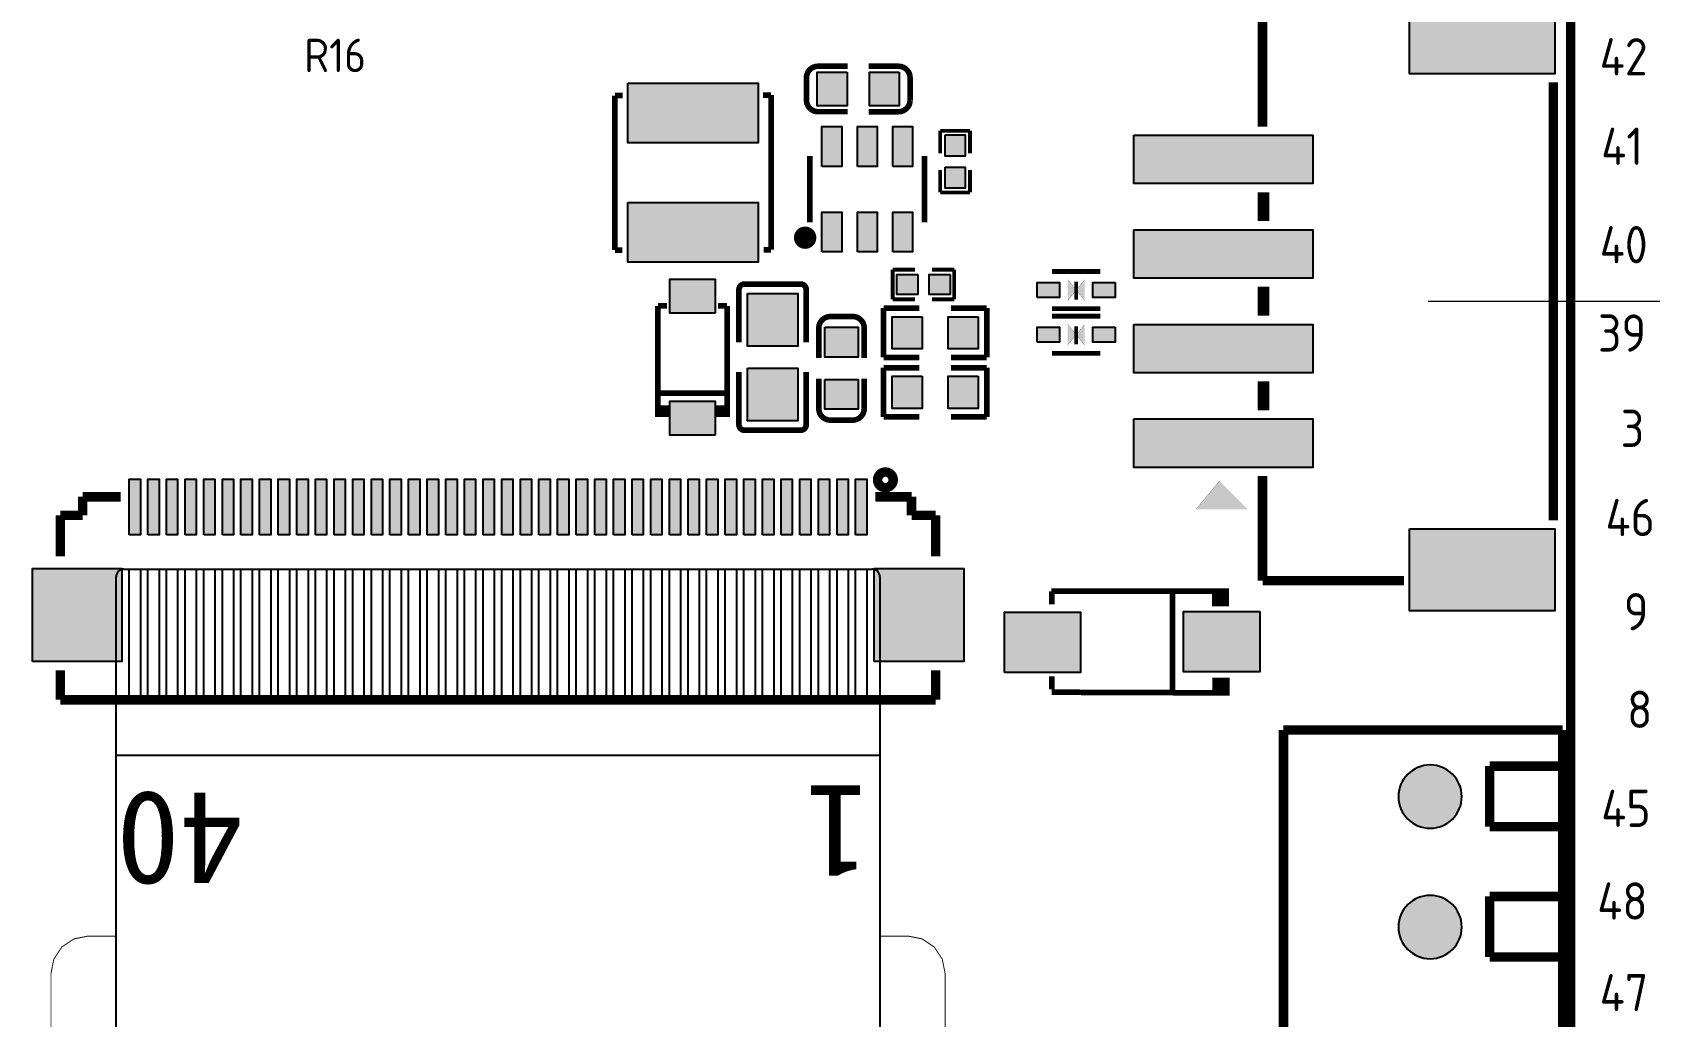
# Model space of a CAD drawing. Header units: millimetres. Extents: x 3623 to 6062, y 1175 to 2021.
# Drawn here: x 5634.22 to 5677.63, y 1828.5 to 1854.93 of the extents above; entities that cross this region are included whole.
import ezdxf

# ---------------------------------------------------------------- set-up
doc = ezdxf.new("R2010")
doc.units = ezdxf.units.MM
doc.header["$LTSCALE"] = 0.1
for name, color, linetype, true_color in [('Board-Outline-Layer', 6, 'Continuous', 0xff00ff), ('Multi-Layer', 7, 'Continuous', 0xc0c0c0), ('Top-Layer', 1, 'Continuous', 0xff0000), ('Top-Silkscreen-Layer', 7, 'Continuous', 0xffcc00)]:
    doc.layers.add(name, color=color, linetype=linetype, true_color=true_color)
doc.layers.add('FPC', color=11, linetype='Continuous')
doc.layers.add('TOPOVERLAY', color=2, linetype='Continuous')
doc.styles.get("Standard").update_dxf_attribs({"font": 'isocp2.shx', "bigfont": 'AllInOneBig.shx'})
doc.styles.add('宋体', font='', dxfattribs={"height": 2.5})
doc.styles.get('宋体').set_extended_font_data('SimSun')
doc.dimstyles.new('DIM', dxfattribs={"dimtxt": 3, "dimasz": 2.5, "dimexe": 0.5, "dimexo": 0.5, "dimgap": 0.1, "dimtad": 0, "dimzin": 12, "dimdsep": 46, "dimtxsty": '宋体', "dimcen": 0, "dimclrd": 3, "dimclre": 3, "dimclrt": 3, "dimadec": 0, "dimazin": 0, "dimtfac": 0.8, "dimtmove": 0, "dimatfit": 3, "dimfxl": 1, "dimtolj": 1, "dimtzin": 0, "dimlwd": 20, "dimlwe": 20, "dimarcsym": 0})

# ---------------------------------------------------------------- blocks, each defined once
blk = doc.blocks.new('*D338')
at = {"color": 3, "lineweight": 20, "transparency": 16777216}
for p, q in [((5671.692, 1863.905), (5682.805, 1863.905)), ((5682.305, 1861.405), (5682.305, 1859.166)), ((5682.305, 1850.205), (5682.305, 1852.443)), ((5671.692, 1847.705), (5682.805, 1847.705))]:
    blk.add_line(p, q, dxfattribs=at)
at = {"color": 3, "transparency": 16777216}
for points in [[(5681.888, 1861.405), (5682.721, 1861.405), (5682.305, 1863.905)], [(5681.888, 1850.205), (5682.721, 1850.205), (5682.305, 1847.705)]]:
    blk.add_solid(points, dxfattribs=at)
at = {"layer": 'Defpoints', "color": 0, "transparency": 16777216}
for p in [(5671.192, 1863.905), (5682.305, 1863.905), (5671.192, 1847.705)]:
    blk.add_point(p, dxfattribs=at)
at = {"color": 3, "transparency": 16777216, "insert": (5682.305, 1855.805), "char_height": 2.5, "attachment_point": 5, "rotation": 90, "style": '宋体'}
blk.add_mtext('\\A1;16.2', dxfattribs=at)
blk = doc.blocks.new('*D339')
at = {"color": 3, "lineweight": 20, "transparency": 16777216}
for p, q in [((5671.692, 1847.705), (5682.805, 1847.705)), ((5682.305, 1845.205), (5682.305, 1841.046)), ((5682.305, 1828.154), (5682.305, 1832.313)), ((5672.242, 1825.654), (5682.805, 1825.654))]:
    blk.add_line(p, q, dxfattribs=at)
at = {"color": 3, "transparency": 16777216}
for points in [[(5681.888, 1845.205), (5682.721, 1845.205), (5682.305, 1847.705)], [(5681.888, 1828.154), (5682.721, 1828.154), (5682.305, 1825.654)]]:
    blk.add_solid(points, dxfattribs=at)
at = {"layer": 'Defpoints', "color": 0, "transparency": 16777216}
for p in [(5671.192, 1847.705), (5671.742, 1825.654), (5682.305, 1825.654)]:
    blk.add_point(p, dxfattribs=at)
at = {"color": 3, "transparency": 16777216, "insert": (5682.305, 1836.679), "char_height": 2.5, "attachment_point": 5, "rotation": 90, "style": '宋体'}
blk.add_mtext('\\A1;22.05', dxfattribs=at)
blk = doc.blocks.new('*D353')
at = {"color": 3, "lineweight": 20, "transparency": 16777216}
for p, q in [((5674.807, 1863.905), (5689.943, 1863.905)), ((5689.443, 1861.405), (5689.443, 1833.784)), ((5689.443, 1799.204), (5689.443, 1826.825)), ((5674.807, 1796.704), (5689.943, 1796.704))]:
    blk.add_line(p, q, dxfattribs=at)
at = {"color": 3, "transparency": 16777216}
for points in [[(5689.026, 1861.405), (5689.859, 1861.405), (5689.443, 1863.905)], [(5689.026, 1799.204), (5689.859, 1799.204), (5689.443, 1796.704)]]:
    blk.add_solid(points, dxfattribs=at)
at = {"layer": 'Defpoints', "color": 0, "transparency": 16777216}
for p in [(5674.307, 1863.905), (5674.307, 1796.704), (5689.443, 1796.704)]:
    blk.add_point(p, dxfattribs=at)
at = {"color": 3, "transparency": 16777216, "insert": (5689.443, 1830.304), "char_height": 2.5, "attachment_point": 5, "rotation": 90, "style": '宋体'}
blk.add_mtext('\\A1;67.2', dxfattribs=at)

msp = doc.modelspace()

# ---------------------------------------------------------------- hatches: boundary and pattern name
at = {"layer": 'Multi-Layer'}
for points in [[(5670.892, 1834.405, 1), (5672.592, 1834.405, 1)], [(5670.892, 1834.405, 1), (5672.592, 1834.405, 1)], [(5670.892, 1834.405, 1), (5672.592, 1834.405, 1)], [(5670.892, 1830.904, 1), (5672.592, 1830.904, 1)], [(5670.892, 1830.904, 1), (5672.592, 1830.904, 1)], [(5670.892, 1830.904, 1), (5672.592, 1830.904, 1)]]:
    msp.add_hatch(color=256, dxfattribs=at).paths.add_polyline_path(points)
at = {"layer": 'Top-Layer'}
for points in [[(5671.192, 1856.014), (5675.092, 1856.014), (5675.092, 1853.814), (5671.192, 1853.814)], [(5656.092, 1853.855), (5656.092, 1852.955), (5655.292, 1852.955), (5655.292, 1853.855)], [(5657.492, 1853.855), (5657.492, 1852.955), (5656.692, 1852.955), (5656.692, 1853.855)], [(5650.206, 1853.559), (5653.706, 1853.559), (5653.706, 1851.959), (5650.206, 1851.959)], [(5655.417, 1851.327), (5655.417, 1852.399), (5655.949, 1852.399), (5655.949, 1851.327)], [(5656.367, 1851.327), (5656.367, 1852.399), (5656.899, 1852.399), (5656.899, 1851.327)], [(5657.317, 1851.327), (5657.317, 1852.399), (5657.849, 1852.399), (5657.849, 1851.327)], [(5658.722, 1852.17), (5659.262, 1852.17), (5659.262, 1851.604), (5658.722, 1851.604)], [(5663.792, 1852.165), (5668.592, 1852.165), (5668.592, 1850.865), (5663.792, 1850.865)], [(5658.722, 1851.305), (5659.262, 1851.305), (5659.262, 1850.739), (5658.722, 1850.739)], [(5650.206, 1850.359), (5653.706, 1850.359), (5653.706, 1848.759), (5650.206, 1848.759)], [(5655.417, 1849.028), (5655.417, 1850.1), (5655.949, 1850.1), (5655.949, 1849.028)], [(5656.367, 1849.028), (5656.367, 1850.1), (5656.899, 1850.1), (5656.899, 1849.028)], [(5657.317, 1849.028), (5657.317, 1850.1), (5657.849, 1850.1), (5657.849, 1849.028)], [(5663.792, 1849.625), (5668.592, 1849.625), (5668.592, 1848.325), (5663.792, 1848.325)], [(5652.552, 1847.385), (5651.332, 1847.385), (5651.332, 1848.295), (5652.552, 1848.295)], [(5657.992, 1848.425), (5657.992, 1847.885), (5657.426, 1847.885), (5657.426, 1848.425)], [(5658.857, 1848.425), (5658.857, 1847.885), (5658.292, 1847.885), (5658.292, 1848.425)], [(5661.192, 1847.805), (5661.192, 1848.205), (5661.792, 1848.205), (5661.792, 1847.805)], [(5663.291, 1848.205), (5663.291, 1847.805), (5662.691, 1847.805), (5662.691, 1848.205)], [(5653.417, 1847.91), (5654.767, 1847.91), (5654.767, 1846.499), (5653.417, 1846.499)], [(5658.106, 1847.291), (5658.106, 1846.427), (5657.3, 1846.427), (5657.3, 1847.291)], [(5659.613, 1847.291), (5659.613, 1846.427), (5658.806, 1846.427), (5658.806, 1847.291)], [(5655.492, 1847.005), (5656.392, 1847.005), (5656.392, 1846.205), (5655.492, 1846.205)], [(5661.192, 1846.605), (5661.192, 1847.005), (5661.792, 1847.005), (5661.792, 1846.605)], [(5663.291, 1847.005), (5663.291, 1846.605), (5662.691, 1846.605), (5662.691, 1847.005)], [(5663.792, 1847.085), (5668.592, 1847.085), (5668.592, 1845.785), (5663.792, 1845.785)], [(5653.417, 1845.91), (5654.767, 1845.91), (5654.767, 1844.499), (5653.417, 1844.499)], [(5655.492, 1845.604), (5656.392, 1845.604), (5656.392, 1844.804), (5655.492, 1844.804)], [(5658.106, 1845.691), (5658.106, 1844.827), (5657.3, 1844.827), (5657.3, 1845.691)], [(5659.613, 1845.691), (5659.613, 1844.827), (5658.806, 1844.827), (5658.806, 1845.691)], [(5652.552, 1844.114), (5651.332, 1844.114), (5651.332, 1845.024), (5652.552, 1845.024)], [(5663.792, 1844.545), (5668.592, 1844.545), (5668.592, 1843.245), (5663.792, 1843.245)], [(5636.821, 1841.43), (5636.821, 1842.93), (5637.121, 1842.93), (5637.121, 1841.43)], [(5637.321, 1841.43), (5637.321, 1842.93), (5637.621, 1842.93), (5637.621, 1841.43)], [(5637.821, 1841.43), (5637.821, 1842.93), (5638.121, 1842.93), (5638.121, 1841.43)], [(5638.321, 1841.43), (5638.321, 1842.93), (5638.621, 1842.93), (5638.621, 1841.43)], [(5638.821, 1841.43), (5638.821, 1842.93), (5639.121, 1842.93), (5639.121, 1841.43)], [(5639.321, 1841.43), (5639.321, 1842.93), (5639.621, 1842.93), (5639.621, 1841.43)], [(5639.821, 1841.43), (5639.821, 1842.93), (5640.121, 1842.93), (5640.121, 1841.43)], [(5640.321, 1841.43), (5640.321, 1842.93), (5640.621, 1842.93), (5640.621, 1841.43)], [(5640.821, 1841.43), (5640.821, 1842.93), (5641.121, 1842.93), (5641.121, 1841.43)], [(5641.321, 1841.43), (5641.321, 1842.93), (5641.621, 1842.93), (5641.621, 1841.43)], [(5641.821, 1841.43), (5641.821, 1842.93), (5642.121, 1842.93), (5642.121, 1841.43)], [(5642.321, 1841.43), (5642.321, 1842.93), (5642.621, 1842.93), (5642.621, 1841.43)], [(5642.821, 1841.43), (5642.821, 1842.93), (5643.121, 1842.93), (5643.121, 1841.43)], [(5643.321, 1841.43), (5643.321, 1842.93), (5643.621, 1842.93), (5643.621, 1841.43)], [(5643.821, 1841.43), (5643.821, 1842.93), (5644.121, 1842.93), (5644.121, 1841.43)], [(5644.321, 1841.43), (5644.321, 1842.93), (5644.621, 1842.93), (5644.621, 1841.43)], [(5644.821, 1841.43), (5644.821, 1842.93), (5645.121, 1842.93), (5645.121, 1841.43)], [(5645.321, 1841.43), (5645.321, 1842.93), (5645.621, 1842.93), (5645.621, 1841.43)], [(5645.821, 1841.43), (5645.821, 1842.93), (5646.121, 1842.93), (5646.121, 1841.43)], [(5646.321, 1841.43), (5646.321, 1842.93), (5646.621, 1842.93), (5646.621, 1841.43)], [(5646.821, 1841.43), (5646.821, 1842.93), (5647.121, 1842.93), (5647.121, 1841.43)], [(5647.321, 1841.43), (5647.321, 1842.93), (5647.621, 1842.93), (5647.621, 1841.43)], [(5647.821, 1841.43), (5647.821, 1842.93), (5648.121, 1842.93), (5648.121, 1841.43)], [(5648.321, 1841.43), (5648.321, 1842.93), (5648.621, 1842.93), (5648.621, 1841.43)], [(5648.821, 1841.43), (5648.821, 1842.93), (5649.121, 1842.93), (5649.121, 1841.43)], [(5649.321, 1841.43), (5649.321, 1842.93), (5649.621, 1842.93), (5649.621, 1841.43)], [(5649.821, 1841.43), (5649.821, 1842.93), (5650.121, 1842.93), (5650.121, 1841.43)], [(5650.321, 1841.43), (5650.321, 1842.93), (5650.621, 1842.93), (5650.621, 1841.43)], [(5650.821, 1841.43), (5650.821, 1842.93), (5651.121, 1842.93), (5651.121, 1841.43)], [(5651.321, 1841.43), (5651.321, 1842.93), (5651.621, 1842.93), (5651.621, 1841.43)], [(5651.821, 1841.43), (5651.821, 1842.93), (5652.121, 1842.93), (5652.121, 1841.43)], [(5652.321, 1841.43), (5652.321, 1842.93), (5652.621, 1842.93), (5652.621, 1841.43)], [(5652.821, 1841.43), (5652.821, 1842.93), (5653.121, 1842.93), (5653.121, 1841.43)], [(5653.321, 1841.43), (5653.321, 1842.93), (5653.621, 1842.93), (5653.621, 1841.43)], [(5653.821, 1841.43), (5653.821, 1842.93), (5654.121, 1842.93), (5654.121, 1841.43)], [(5654.321, 1841.43), (5654.321, 1842.93), (5654.621, 1842.93), (5654.621, 1841.43)], [(5654.821, 1841.43), (5654.821, 1842.93), (5655.121, 1842.93), (5655.121, 1841.43)], [(5655.321, 1841.43), (5655.321, 1842.93), (5655.621, 1842.93), (5655.621, 1841.43)], [(5655.821, 1841.43), (5655.821, 1842.93), (5656.121, 1842.93), (5656.121, 1841.43)], [(5656.321, 1841.43), (5656.321, 1842.93), (5656.621, 1842.93), (5656.621, 1841.43)], [(5671.192, 1841.595), (5675.092, 1841.595), (5675.092, 1839.395), (5671.192, 1839.395)], [(5634.221, 1838.03), (5634.221, 1840.53), (5636.621, 1840.53), (5636.621, 1838.03)], [(5656.821, 1838.03), (5656.821, 1840.53), (5659.221, 1840.53), (5659.221, 1838.03)], [(5660.314, 1837.735), (5660.314, 1839.355), (5662.361, 1839.355), (5662.361, 1837.735)], [(5667.169, 1839.374), (5667.169, 1837.754), (5665.122, 1837.754), (5665.122, 1839.374)], [(5670.892, 1834.405, 1), (5672.592, 1834.405, 1)], [(5670.892, 1830.904, 1), (5672.592, 1830.904, 1)]]:
    msp.add_hatch(color=256, dxfattribs=at).paths.add_polyline_path(points)
at = {"layer": 'Top-Silkscreen-Layer'}
for points in [[(5662.242, 1848.005), (5662.013, 1847.725), (5662.013, 1848.284)], [(5662.242, 1848.005), (5662.47, 1848.284), (5662.47, 1847.725)], [(5662.242, 1846.805), (5662.013, 1846.525), (5662.013, 1847.084)], [(5662.242, 1846.805), (5662.47, 1847.084), (5662.47, 1846.525)], [(5650.939, 1844.905), (5651.309, 1844.905), (5651.309, 1844.6), (5650.939, 1844.6)], [(5652.944, 1844.905), (5652.944, 1844.6), (5652.574, 1844.6), (5652.574, 1844.905)], [(5666.088, 1842.879), (5666.85, 1842.117), (5665.453, 1842.117)], [(5665.887, 1839.994), (5666.344, 1839.994), (5666.344, 1839.517), (5665.887, 1839.517)], [(5665.899, 1837.115), (5665.899, 1837.592), (5666.356, 1837.592), (5666.356, 1837.115)]]:
    msp.add_hatch(color=256, dxfattribs=at).paths.add_polyline_path(points)

# ---------------------------------------------------------------- linework, layer by layer
at = {"layer": 'Board-Outline-Layer', "const_width": 0.254}
msp.add_lwpolyline([(5675.512, 1862.905), (5675.512, 1797.704)], dxfattribs=at)
at = {"layer": 'FPC', "color": 6}
for p, q in [((5636.471, 1826.662), (5636.471, 1840.313)), ((5636.671, 1840.513), (5656.771, 1840.513)), ((5656.971, 1840.313), (5656.971, 1826.662)), ((5656.971, 1835.513), (5636.471, 1835.513))]:
    msp.add_line(p, q, dxfattribs=at)
for points in [[(5637.121, 1837.013), (5636.821, 1837.013), (5636.821, 1840.513), (5637.121, 1840.513)], [(5637.621, 1837.013), (5637.321, 1837.013), (5637.321, 1840.513), (5637.621, 1840.513)], [(5638.121, 1837.013), (5637.821, 1837.013), (5637.821, 1840.513), (5638.121, 1840.513)], [(5638.621, 1837.013), (5638.321, 1837.013), (5638.321, 1840.513), (5638.621, 1840.513)], [(5639.121, 1837.013), (5638.821, 1837.013), (5638.821, 1840.513), (5639.121, 1840.513)], [(5639.621, 1837.013), (5639.321, 1837.013), (5639.321, 1840.513), (5639.621, 1840.513)], [(5640.121, 1837.013), (5639.821, 1837.013), (5639.821, 1840.513), (5640.121, 1840.513)], [(5640.621, 1837.013), (5640.321, 1837.013), (5640.321, 1840.513), (5640.621, 1840.513)], [(5641.121, 1837.013), (5640.821, 1837.013), (5640.821, 1840.513), (5641.121, 1840.513)], [(5641.621, 1837.013), (5641.321, 1837.013), (5641.321, 1840.513), (5641.621, 1840.513)], [(5642.121, 1837.013), (5641.821, 1837.013), (5641.821, 1840.513), (5642.121, 1840.513)], [(5642.621, 1837.013), (5642.321, 1837.013), (5642.321, 1840.513), (5642.621, 1840.513)], [(5643.121, 1837.013), (5642.821, 1837.013), (5642.821, 1840.513), (5643.121, 1840.513)], [(5643.621, 1837.013), (5643.321, 1837.013), (5643.321, 1840.513), (5643.621, 1840.513)], [(5644.121, 1837.013), (5643.821, 1837.013), (5643.821, 1840.513), (5644.121, 1840.513)], [(5644.621, 1837.013), (5644.321, 1837.013), (5644.321, 1840.513), (5644.621, 1840.513)], [(5645.121, 1837.013), (5644.821, 1837.013), (5644.821, 1840.513), (5645.121, 1840.513)], [(5645.621, 1837.013), (5645.321, 1837.013), (5645.321, 1840.513), (5645.621, 1840.513)], [(5646.121, 1837.013), (5645.821, 1837.013), (5645.821, 1840.513), (5646.121, 1840.513)], [(5646.621, 1837.013), (5646.321, 1837.013), (5646.321, 1840.513), (5646.621, 1840.513)], [(5647.121, 1837.013), (5646.821, 1837.013), (5646.821, 1840.513), (5647.121, 1840.513)], [(5647.621, 1837.013), (5647.321, 1837.013), (5647.321, 1840.513), (5647.621, 1840.513)], [(5648.121, 1837.013), (5647.821, 1837.013), (5647.821, 1840.513), (5648.121, 1840.513)], [(5648.621, 1837.013), (5648.321, 1837.013), (5648.321, 1840.513), (5648.621, 1840.513)], [(5649.121, 1837.013), (5648.821, 1837.013), (5648.821, 1840.513), (5649.121, 1840.513)], [(5649.621, 1837.013), (5649.321, 1837.013), (5649.321, 1840.513), (5649.621, 1840.513)], [(5650.121, 1837.013), (5649.821, 1837.013), (5649.821, 1840.513), (5650.121, 1840.513)], [(5650.621, 1837.013), (5650.321, 1837.013), (5650.321, 1840.513), (5650.621, 1840.513)], [(5651.121, 1837.013), (5650.821, 1837.013), (5650.821, 1840.513), (5651.121, 1840.513)], [(5651.621, 1837.013), (5651.321, 1837.013), (5651.321, 1840.513), (5651.621, 1840.513)], [(5652.121, 1837.013), (5651.821, 1837.013), (5651.821, 1840.513), (5652.121, 1840.513)], [(5652.621, 1837.013), (5652.321, 1837.013), (5652.321, 1840.513), (5652.621, 1840.513)], [(5653.121, 1837.013), (5652.821, 1837.013), (5652.821, 1840.513), (5653.121, 1840.513)], [(5653.621, 1837.013), (5653.321, 1837.013), (5653.321, 1840.513), (5653.621, 1840.513)], [(5654.121, 1837.013), (5653.821, 1837.013), (5653.821, 1840.513), (5654.121, 1840.513)], [(5654.621, 1837.013), (5654.321, 1837.013), (5654.321, 1840.513), (5654.621, 1840.513)], [(5655.121, 1837.013), (5654.821, 1837.013), (5654.821, 1840.513), (5655.121, 1840.513)], [(5655.621, 1837.013), (5655.321, 1837.013), (5655.321, 1840.513), (5655.621, 1840.513)], [(5656.121, 1837.013), (5655.821, 1837.013), (5655.821, 1840.513), (5656.121, 1840.513)], [(5656.621, 1837.013), (5656.321, 1837.013), (5656.321, 1840.513), (5656.621, 1840.513)]]:
    msp.add_lwpolyline(points, close=True, dxfattribs=at)
for centre, start, end in [((5636.671, 1840.313), 90, 180), ((5656.771, 1840.313), 0, 90)]:
    msp.add_arc(centre, 0.2, start, end, dxfattribs=at)
at = {"layer": 'Multi-Layer'}
for points in [[(5670.892, 1834.405, 1), (5672.592, 1834.405, 1)], [(5670.892, 1834.405, 1), (5672.592, 1834.405, 1)], [(5670.892, 1834.405, 1), (5672.592, 1834.405, 1)], [(5670.892, 1830.904, 1), (5672.592, 1830.904, 1)], [(5670.892, 1830.904, 1), (5672.592, 1830.904, 1)], [(5670.892, 1830.904, 1), (5672.592, 1830.904, 1)]]:
    msp.add_lwpolyline(points, format="xyb", close=True, dxfattribs=at)
at = {"layer": 'Multi-Layer', "const_width": 0.0254}
msp.add_lwpolyline([(5656.971, 1830.662), (5657.722, 1830.662), (5658.104, 1830.586), (5658.429, 1830.369), (5658.645, 1830.045), (5658.722, 1829.662), (5658.722, 1827.662), (5658.645, 1827.279), (5658.429, 1826.955), (5658.104, 1826.738), (5657.722, 1826.662), (5635.722, 1826.662), (5635.339, 1826.738), (5635.014, 1826.955), (5634.798, 1827.279), (5634.722, 1827.662), (5634.722, 1829.662), (5634.798, 1830.045), (5635.014, 1830.369), (5635.339, 1830.586), (5635.722, 1830.662), (5636.471, 1830.662)], dxfattribs=at)
at = {"layer": 'Top-Layer'}
for points in [[(5671.192, 1856.014), (5675.092, 1856.014), (5675.092, 1853.814), (5671.192, 1853.814)], [(5656.092, 1853.855), (5656.092, 1852.955), (5655.292, 1852.955), (5655.292, 1853.855)], [(5657.492, 1853.855), (5657.492, 1852.955), (5656.692, 1852.955), (5656.692, 1853.855)], [(5650.206, 1853.559), (5653.706, 1853.559), (5653.706, 1851.959), (5650.206, 1851.959)], [(5655.417, 1851.327), (5655.417, 1852.399), (5655.949, 1852.399), (5655.949, 1851.327)], [(5656.367, 1851.327), (5656.367, 1852.399), (5656.899, 1852.399), (5656.899, 1851.327)], [(5657.317, 1851.327), (5657.317, 1852.399), (5657.849, 1852.399), (5657.849, 1851.327)], [(5658.722, 1852.17), (5659.262, 1852.17), (5659.262, 1851.604), (5658.722, 1851.604)], [(5663.792, 1852.165), (5668.592, 1852.165), (5668.592, 1850.865), (5663.792, 1850.865)], [(5658.722, 1851.305), (5659.262, 1851.305), (5659.262, 1850.739), (5658.722, 1850.739)], [(5650.206, 1850.359), (5653.706, 1850.359), (5653.706, 1848.759), (5650.206, 1848.759)], [(5655.417, 1849.028), (5655.417, 1850.1), (5655.949, 1850.1), (5655.949, 1849.028)], [(5656.367, 1849.028), (5656.367, 1850.1), (5656.899, 1850.1), (5656.899, 1849.028)], [(5657.317, 1849.028), (5657.317, 1850.1), (5657.849, 1850.1), (5657.849, 1849.028)], [(5663.792, 1849.625), (5668.592, 1849.625), (5668.592, 1848.325), (5663.792, 1848.325)], [(5652.552, 1847.385), (5651.332, 1847.385), (5651.332, 1848.295), (5652.552, 1848.295)], [(5657.992, 1848.425), (5657.992, 1847.885), (5657.426, 1847.885), (5657.426, 1848.425)], [(5658.857, 1848.425), (5658.857, 1847.885), (5658.292, 1847.885), (5658.292, 1848.425)], [(5661.192, 1847.805), (5661.192, 1848.205), (5661.792, 1848.205), (5661.792, 1847.805)], [(5663.291, 1848.205), (5663.291, 1847.805), (5662.691, 1847.805), (5662.691, 1848.205)], [(5653.417, 1847.91), (5654.767, 1847.91), (5654.767, 1846.499), (5653.417, 1846.499)], [(5658.106, 1847.291), (5658.106, 1846.427), (5657.3, 1846.427), (5657.3, 1847.291)], [(5659.613, 1847.291), (5659.613, 1846.427), (5658.806, 1846.427), (5658.806, 1847.291)], [(5655.492, 1847.005), (5656.392, 1847.005), (5656.392, 1846.205), (5655.492, 1846.205)], [(5661.192, 1846.605), (5661.192, 1847.005), (5661.792, 1847.005), (5661.792, 1846.605)], [(5663.291, 1847.005), (5663.291, 1846.605), (5662.691, 1846.605), (5662.691, 1847.005)], [(5663.792, 1847.085), (5668.592, 1847.085), (5668.592, 1845.785), (5663.792, 1845.785)], [(5653.417, 1845.91), (5654.767, 1845.91), (5654.767, 1844.499), (5653.417, 1844.499)], [(5655.492, 1845.604), (5656.392, 1845.604), (5656.392, 1844.804), (5655.492, 1844.804)], [(5658.106, 1845.691), (5658.106, 1844.827), (5657.3, 1844.827), (5657.3, 1845.691)], [(5659.613, 1845.691), (5659.613, 1844.827), (5658.806, 1844.827), (5658.806, 1845.691)], [(5652.552, 1844.114), (5651.332, 1844.114), (5651.332, 1845.024), (5652.552, 1845.024)], [(5663.792, 1844.545), (5668.592, 1844.545), (5668.592, 1843.245), (5663.792, 1843.245)], [(5636.821, 1841.43), (5636.821, 1842.93), (5637.121, 1842.93), (5637.121, 1841.43)], [(5637.321, 1841.43), (5637.321, 1842.93), (5637.621, 1842.93), (5637.621, 1841.43)], [(5637.821, 1841.43), (5637.821, 1842.93), (5638.121, 1842.93), (5638.121, 1841.43)], [(5638.321, 1841.43), (5638.321, 1842.93), (5638.621, 1842.93), (5638.621, 1841.43)], [(5638.821, 1841.43), (5638.821, 1842.93), (5639.121, 1842.93), (5639.121, 1841.43)], [(5639.321, 1841.43), (5639.321, 1842.93), (5639.621, 1842.93), (5639.621, 1841.43)], [(5639.821, 1841.43), (5639.821, 1842.93), (5640.121, 1842.93), (5640.121, 1841.43)], [(5640.321, 1841.43), (5640.321, 1842.93), (5640.621, 1842.93), (5640.621, 1841.43)], [(5640.821, 1841.43), (5640.821, 1842.93), (5641.121, 1842.93), (5641.121, 1841.43)], [(5641.321, 1841.43), (5641.321, 1842.93), (5641.621, 1842.93), (5641.621, 1841.43)], [(5641.821, 1841.43), (5641.821, 1842.93), (5642.121, 1842.93), (5642.121, 1841.43)], [(5642.321, 1841.43), (5642.321, 1842.93), (5642.621, 1842.93), (5642.621, 1841.43)], [(5642.821, 1841.43), (5642.821, 1842.93), (5643.121, 1842.93), (5643.121, 1841.43)], [(5643.321, 1841.43), (5643.321, 1842.93), (5643.621, 1842.93), (5643.621, 1841.43)], [(5643.821, 1841.43), (5643.821, 1842.93), (5644.121, 1842.93), (5644.121, 1841.43)], [(5644.321, 1841.43), (5644.321, 1842.93), (5644.621, 1842.93), (5644.621, 1841.43)], [(5644.821, 1841.43), (5644.821, 1842.93), (5645.121, 1842.93), (5645.121, 1841.43)], [(5645.321, 1841.43), (5645.321, 1842.93), (5645.621, 1842.93), (5645.621, 1841.43)], [(5645.821, 1841.43), (5645.821, 1842.93), (5646.121, 1842.93), (5646.121, 1841.43)], [(5646.321, 1841.43), (5646.321, 1842.93), (5646.621, 1842.93), (5646.621, 1841.43)], [(5646.821, 1841.43), (5646.821, 1842.93), (5647.121, 1842.93), (5647.121, 1841.43)], [(5647.321, 1841.43), (5647.321, 1842.93), (5647.621, 1842.93), (5647.621, 1841.43)], [(5647.821, 1841.43), (5647.821, 1842.93), (5648.121, 1842.93), (5648.121, 1841.43)], [(5648.321, 1841.43), (5648.321, 1842.93), (5648.621, 1842.93), (5648.621, 1841.43)], [(5648.821, 1841.43), (5648.821, 1842.93), (5649.121, 1842.93), (5649.121, 1841.43)], [(5649.321, 1841.43), (5649.321, 1842.93), (5649.621, 1842.93), (5649.621, 1841.43)], [(5649.821, 1841.43), (5649.821, 1842.93), (5650.121, 1842.93), (5650.121, 1841.43)], [(5650.321, 1841.43), (5650.321, 1842.93), (5650.621, 1842.93), (5650.621, 1841.43)], [(5650.821, 1841.43), (5650.821, 1842.93), (5651.121, 1842.93), (5651.121, 1841.43)], [(5651.321, 1841.43), (5651.321, 1842.93), (5651.621, 1842.93), (5651.621, 1841.43)], [(5651.821, 1841.43), (5651.821, 1842.93), (5652.121, 1842.93), (5652.121, 1841.43)], [(5652.321, 1841.43), (5652.321, 1842.93), (5652.621, 1842.93), (5652.621, 1841.43)], [(5652.821, 1841.43), (5652.821, 1842.93), (5653.121, 1842.93), (5653.121, 1841.43)], [(5653.321, 1841.43), (5653.321, 1842.93), (5653.621, 1842.93), (5653.621, 1841.43)], [(5653.821, 1841.43), (5653.821, 1842.93), (5654.121, 1842.93), (5654.121, 1841.43)], [(5654.321, 1841.43), (5654.321, 1842.93), (5654.621, 1842.93), (5654.621, 1841.43)], [(5654.821, 1841.43), (5654.821, 1842.93), (5655.121, 1842.93), (5655.121, 1841.43)], [(5655.321, 1841.43), (5655.321, 1842.93), (5655.621, 1842.93), (5655.621, 1841.43)], [(5655.821, 1841.43), (5655.821, 1842.93), (5656.121, 1842.93), (5656.121, 1841.43)], [(5656.321, 1841.43), (5656.321, 1842.93), (5656.621, 1842.93), (5656.621, 1841.43)], [(5671.192, 1841.595), (5675.092, 1841.595), (5675.092, 1839.395), (5671.192, 1839.395)], [(5634.221, 1838.03), (5634.221, 1840.53), (5636.621, 1840.53), (5636.621, 1838.03)], [(5656.821, 1838.03), (5656.821, 1840.53), (5659.221, 1840.53), (5659.221, 1838.03)], [(5660.314, 1837.735), (5660.314, 1839.355), (5662.361, 1839.355), (5662.361, 1837.735)], [(5667.169, 1839.374), (5667.169, 1837.754), (5665.122, 1837.754), (5665.122, 1839.374)]]:
    msp.add_lwpolyline(points, close=True, dxfattribs=at)
for points in [[(5670.892, 1834.405, 1), (5672.592, 1834.405, 1)], [(5670.892, 1830.904, 1), (5672.592, 1830.904, 1)]]:
    msp.add_lwpolyline(points, format="xyb", close=True, dxfattribs=at)
at = {"layer": 'Top-Silkscreen-Layer'}
for points, const_width in [([(5667.242, 1852.396), (5667.242, 1855.205)], 0.254), ([(5667.242, 1852.396), (5667.242, 1855.205)], 0.254), ([(5655.001, 1853.105), (5655.001, 1853.705)], 0.15), ([(5655.001, 1853.105), (5655.001, 1853.705)], 0.15), ([(5656.111, 1854.015), (5655.311, 1854.015)], 0.15), ([(5656.111, 1854.015), (5655.311, 1854.015)], 0.15), ([(5656.672, 1854.014), (5657.472, 1854.014)], 0.15), ([(5656.672, 1854.014), (5657.472, 1854.014)], 0.15), ([(5657.782, 1853.104), (5657.782, 1853.704)], 0.15), ([(5657.782, 1853.104), (5657.782, 1853.704)], 0.15), ([(5650.066, 1853.229), (5649.86, 1853.229)], 0.15), ([(5649.86, 1853.229), (5649.86, 1849.077)], 0.15), ([(5650.066, 1853.229), (5649.86, 1853.229)], 0.15), ([(5649.86, 1853.229), (5649.86, 1849.077)], 0.15), ([(5654.052, 1853.242), (5653.836, 1853.239)], 0.15), ([(5654.052, 1853.242), (5653.836, 1853.239)], 0.15), ([(5654.052, 1849.089), (5654.052, 1853.242)], 0.15), ([(5654.052, 1849.089), (5654.052, 1853.242)], 0.15), ([(5675.049, 1841.826), (5675.049, 1853.584)], 0.254), ([(5675.049, 1841.826), (5675.049, 1853.584)], 0.254), ([(5656.111, 1852.795), (5655.311, 1852.795)], 0.15), ([(5656.111, 1852.795), (5655.311, 1852.795)], 0.15), ([(5656.672, 1852.794), (5657.472, 1852.794)], 0.15), ([(5656.672, 1852.794), (5657.472, 1852.794)], 0.15), ([(5659.39, 1852.281), (5658.593, 1852.281)], 0.1), ([(5658.593, 1851.681), (5658.593, 1852.281)], 0.1), ([(5659.39, 1852.281), (5658.593, 1852.281)], 0.1), ([(5658.593, 1851.681), (5658.593, 1852.281)], 0.1), ([(5659.39, 1851.681), (5659.39, 1852.281)], 0.1), ([(5659.39, 1851.681), (5659.39, 1852.281)], 0.1), ([(5655.094, 1849.824), (5655.094, 1851.603)], 0.152), ([(5655.094, 1849.824), (5655.094, 1851.603)], 0.152), ([(5658.172, 1849.824), (5658.172, 1851.603)], 0.152), ([(5658.172, 1849.824), (5658.172, 1851.603)], 0.152), ([(5658.593, 1851.228), (5658.593, 1850.628)], 0.1), ([(5658.593, 1851.228), (5658.593, 1850.628)], 0.1), ([(5659.39, 1851.228), (5659.39, 1850.628)], 0.1), ([(5659.39, 1851.228), (5659.39, 1850.628)], 0.1), ([(5667.242, 1849.856), (5667.242, 1850.633)], 0.254), ([(5667.242, 1849.856), (5667.242, 1850.633)], 0.254), ([(5667.302, 1849.856), (5667.302, 1850.633)], 0.254), ([(5667.302, 1849.856), (5667.302, 1850.633)], 0.254), ([(5659.39, 1850.628), (5658.593, 1850.628)], 0.1), ([(5659.39, 1850.628), (5658.593, 1850.628)], 0.1), ([(5649.86, 1849.077), (5650.056, 1849.079)], 0.15), ([(5649.86, 1849.077), (5650.056, 1849.079)], 0.15), ([(5653.856, 1849.089), (5654.052, 1849.089)], 0.15), ([(5653.856, 1849.089), (5654.052, 1849.089)], 0.15), ([(5657.915, 1848.553), (5657.315, 1848.553)], 0.1), ([(5657.315, 1847.756), (5657.315, 1848.553)], 0.1), ([(5657.915, 1848.553), (5657.315, 1848.553)], 0.1), ([(5657.315, 1847.756), (5657.315, 1848.553)], 0.1), ([(5658.368, 1848.553), (5658.968, 1848.553)], 0.1), ([(5658.368, 1848.553), (5658.968, 1848.553)], 0.1), ([(5658.968, 1847.756), (5658.968, 1848.553)], 0.1), ([(5658.968, 1847.756), (5658.968, 1848.553)], 0.1), ([(5661.592, 1848.505), (5662.892, 1848.505)], 0.13), ([(5661.592, 1848.505), (5662.892, 1848.505)], 0.13), ([(5653.188, 1846.606), (5653.188, 1848.016)], 0.152), ([(5653.188, 1846.606), (5653.188, 1848.016)], 0.152), ([(5653.34, 1848.168), (5654.843, 1848.168)], 0.152), ([(5653.34, 1848.168), (5654.843, 1848.168)], 0.152), ([(5654.995, 1848.016), (5654.995, 1846.606)], 0.152), ([(5654.995, 1848.016), (5654.995, 1846.606)], 0.152), ([(5662.242, 1848.233), (5662.242, 1847.751)], 0.1), ([(5662.242, 1848.233), (5662.242, 1847.751)], 0.1), ([(5667.242, 1847.316), (5667.242, 1848.094)], 0.254), ([(5667.242, 1847.316), (5667.242, 1848.094)], 0.254), ([(5667.302, 1847.316), (5667.302, 1848.094)], 0.254), ([(5667.302, 1847.316), (5667.302, 1848.094)], 0.254), ([(5651.015, 1844.828), (5651.015, 1847.581)], 0.152), ([(5651.015, 1847.581), (5651.258, 1847.581)], 0.152), ([(5651.015, 1844.828), (5651.015, 1847.581)], 0.152), ([(5651.015, 1847.581), (5651.258, 1847.581)], 0.152), ([(5652.868, 1847.581), (5652.625, 1847.581)], 0.152), ([(5652.868, 1847.581), (5652.625, 1847.581)], 0.152), ([(5652.868, 1844.828), (5652.868, 1847.581)], 0.152), ([(5652.868, 1844.828), (5652.868, 1847.581)], 0.152), ([(5657.915, 1847.756), (5657.315, 1847.756)], 0.1), ([(5657.915, 1847.756), (5657.315, 1847.756)], 0.1), ([(5658.368, 1847.756), (5658.968, 1847.756)], 0.1), ([(5658.368, 1847.756), (5658.968, 1847.756)], 0.1), ([(5656.242, 1847.295), (5655.642, 1847.295)], 0.15), ([(5656.242, 1847.295), (5655.642, 1847.295)], 0.15), ([(5658.03, 1847.52), (5657.071, 1847.52)], 0.152), ([(5657.071, 1847.52), (5657.071, 1846.199)], 0.152), ([(5658.03, 1847.52), (5657.071, 1847.52)], 0.152), ([(5657.071, 1847.52), (5657.071, 1846.199)], 0.152), ([(5658.882, 1847.52), (5659.841, 1847.52)], 0.152), ([(5658.882, 1847.52), (5659.841, 1847.52)], 0.152), ([(5659.841, 1847.52), (5659.841, 1846.199)], 0.152), ([(5659.841, 1847.52), (5659.841, 1846.199)], 0.152), ([(5661.592, 1847.505), (5662.892, 1847.505)], 0.13), ([(5661.592, 1847.505), (5662.892, 1847.505)], 0.13), ([(5661.592, 1847.305), (5662.892, 1847.305)], 0.13), ([(5661.592, 1847.305), (5662.892, 1847.305)], 0.13), ([(5655.332, 1846.185), (5655.332, 1846.985)], 0.15), ([(5655.332, 1846.185), (5655.332, 1846.985)], 0.15), ([(5656.552, 1846.185), (5656.552, 1846.985)], 0.15), ([(5656.552, 1846.185), (5656.552, 1846.985)], 0.15), ([(5662.242, 1847.033), (5662.242, 1846.55)], 0.1), ([(5662.242, 1847.033), (5662.242, 1846.55)], 0.1), ([(5661.592, 1846.305), (5662.892, 1846.305)], 0.13), ([(5661.592, 1846.305), (5662.892, 1846.305)], 0.13), ([(5657.071, 1846.199), (5658.03, 1846.199)], 0.152), ([(5657.071, 1846.199), (5658.03, 1846.199)], 0.152), ([(5658.03, 1845.92), (5657.071, 1845.92)], 0.152), ([(5657.071, 1845.92), (5657.071, 1844.599)], 0.152), ([(5658.03, 1845.92), (5657.071, 1845.92)], 0.152), ([(5657.071, 1845.92), (5657.071, 1844.599)], 0.152), ([(5659.841, 1846.199), (5658.882, 1846.199)], 0.152), ([(5659.841, 1846.199), (5658.882, 1846.199)], 0.152), ([(5658.882, 1845.92), (5659.841, 1845.92)], 0.152), ([(5658.882, 1845.92), (5659.841, 1845.92)], 0.152), ([(5659.841, 1845.92), (5659.841, 1844.599)], 0.152), ([(5659.841, 1845.92), (5659.841, 1844.599)], 0.152), ([(5653.188, 1845.803), (5653.188, 1844.393)], 0.152), ([(5653.188, 1845.803), (5653.188, 1844.393)], 0.152), ([(5654.995, 1844.393), (5654.995, 1845.803)], 0.152), ([(5654.995, 1844.393), (5654.995, 1845.803)], 0.152), ([(5655.332, 1845.624), (5655.332, 1844.824)], 0.15), ([(5655.332, 1845.624), (5655.332, 1844.824)], 0.15), ([(5656.551, 1845.624), (5656.551, 1844.824)], 0.15), ([(5656.551, 1845.624), (5656.551, 1844.824)], 0.15), ([(5667.242, 1844.776), (5667.242, 1845.554)], 0.254), ([(5667.242, 1844.776), (5667.242, 1845.554)], 0.254), ([(5667.302, 1844.776), (5667.302, 1845.554)], 0.254), ([(5667.302, 1844.776), (5667.302, 1845.554)], 0.254), ([(5651.015, 1845.238), (5652.868, 1845.238)], 0.152), ([(5651.015, 1845.238), (5652.868, 1845.238)], 0.152), ([(5657.071, 1844.599), (5658.03, 1844.599)], 0.152), ([(5657.071, 1844.599), (5658.03, 1844.599)], 0.152), ([(5659.841, 1844.599), (5658.882, 1844.599)], 0.152), ([(5659.841, 1844.599), (5658.882, 1844.599)], 0.152), ([(5653.34, 1844.241), (5654.843, 1844.241)], 0.152), ([(5653.34, 1844.241), (5654.843, 1844.241)], 0.152), ([(5656.241, 1844.514), (5655.641, 1844.514)], 0.15), ([(5656.241, 1844.514), (5655.641, 1844.514)], 0.15), ([(5667.242, 1840.205), (5667.242, 1843.014)], 0.254), ([(5667.242, 1840.205), (5667.242, 1843.014)], 0.254), ([(5635.571, 1841.955), (5635.571, 1842.455)], 0.254), ([(5635.571, 1842.455), (5636.59, 1842.455)], 0.254), ([(5635.571, 1841.955), (5635.571, 1842.455)], 0.254), ([(5635.571, 1842.455), (5636.59, 1842.455)], 0.254), ([(5656.852, 1842.455), (5657.821, 1842.455)], 0.254), ([(5656.852, 1842.455), (5657.821, 1842.455)], 0.254), ([(5657.821, 1842.455), (5657.821, 1841.955)], 0.254), ([(5657.821, 1842.455), (5657.821, 1841.955)], 0.254), ([(5634.971, 1840.855), (5634.971, 1841.955)], 0.254), ([(5634.971, 1841.955), (5635.571, 1841.955)], 0.254), ([(5634.971, 1840.855), (5634.971, 1841.955)], 0.254), ([(5634.971, 1841.955), (5635.571, 1841.955)], 0.254), ([(5657.821, 1841.955), (5658.471, 1841.955)], 0.254), ([(5657.821, 1841.955), (5658.471, 1841.955)], 0.254), ([(5658.471, 1841.955), (5658.471, 1840.855)], 0.254), ([(5658.471, 1841.955), (5658.471, 1840.855)], 0.254), ([(5671.042, 1840.205), (5667.242, 1840.205)], 0.254), ([(5671.042, 1840.205), (5667.242, 1840.205)], 0.254), ([(5666.245, 1839.918), (5661.577, 1839.918)], 0.152), ([(5666.245, 1839.918), (5661.577, 1839.918)], 0.152), ([(5661.583, 1839.918), (5661.583, 1839.568)], 0.152), ([(5661.583, 1839.918), (5661.583, 1839.568)], 0.152), ([(5664.827, 1837.191), (5664.827, 1839.918)], 0.152), ([(5664.827, 1837.191), (5664.827, 1839.918)], 0.152), ([(5634.971, 1837.005), (5634.971, 1837.799)], 0.254), ([(5634.971, 1837.005), (5634.971, 1837.799)], 0.254), ([(5658.471, 1837.799), (5658.471, 1837.005)], 0.254), ([(5658.471, 1837.799), (5658.471, 1837.005)], 0.254), ([(5661.583, 1837.285), (5661.583, 1837.635)], 0.152), ([(5661.583, 1837.285), (5661.583, 1837.635)], 0.152), ([(5666.268, 1837.191), (5661.583, 1837.208)], 0.152), ([(5666.268, 1837.191), (5661.583, 1837.208)], 0.152), ([(5658.471, 1837.005), (5634.971, 1837.005)], 0.254), ([(5658.471, 1837.005), (5634.971, 1837.005)], 0.254), ([(5667.805, 1815.113), (5667.805, 1836.195)], 0.254), ([(5667.805, 1836.195), (5675.298, 1836.195)], 0.254), ([(5667.805, 1815.113), (5667.805, 1836.195)], 0.254), ([(5667.805, 1836.195), (5675.298, 1836.195)], 0.254), ([(5675.298, 1815.113), (5675.298, 1836.195)], 0.254), ([(5675.298, 1815.113), (5675.298, 1836.195)], 0.254), ([(5673.342, 1833.601), (5673.342, 1835.224)], 0.254), ([(5673.342, 1835.224), (5675.242, 1835.224)], 0.254), ([(5673.342, 1833.601), (5673.342, 1835.224)], 0.254), ([(5673.342, 1835.224), (5675.242, 1835.224)], 0.254), ([(5675.242, 1833.601), (5673.342, 1833.601)], 0.254), ([(5675.242, 1833.601), (5673.342, 1833.601)], 0.254), ([(5673.342, 1830.101), (5673.342, 1831.724)], 0.254), ([(5673.342, 1831.724), (5675.242, 1831.724)], 0.254), ([(5673.342, 1830.101), (5673.342, 1831.724)], 0.254), ([(5673.342, 1831.724), (5675.242, 1831.724)], 0.254), ([(5675.242, 1830.101), (5673.342, 1830.101)], 0.254), ([(5675.242, 1830.101), (5673.342, 1830.101)], 0.254)]:
    msp.add_lwpolyline(points, dxfattribs=dict(at, const_width=const_width))
for points, const_width in [([(5655.001, 1853.705, -0.414), (5655.311, 1854.015)], 0.15), ([(5655.001, 1853.705, -0.414), (5655.311, 1854.015)], 0.15), ([(5657.472, 1854.014, -0.414), (5657.782, 1853.704)], 0.15), ([(5657.472, 1854.014, -0.414), (5657.782, 1853.704)], 0.15), ([(5655.311, 1852.795, -0.414), (5655.001, 1853.105)], 0.15), ([(5655.311, 1852.795, -0.414), (5655.001, 1853.105)], 0.15), ([(5657.782, 1853.104, -0.414), (5657.472, 1852.794)], 0.15), ([(5657.782, 1853.104, -0.414), (5657.472, 1852.794)], 0.15), ([(5653.188, 1848.016, -0.414), (5653.34, 1848.168)], 0.152), ([(5653.188, 1848.016, -0.414), (5653.34, 1848.168)], 0.152), ([(5654.843, 1848.168, -0.414), (5654.995, 1848.016)], 0.152), ([(5654.843, 1848.168, -0.414), (5654.995, 1848.016)], 0.152), ([(5655.332, 1846.985, -0.414), (5655.642, 1847.294)], 0.15), ([(5655.332, 1846.985, -0.414), (5655.642, 1847.294)], 0.15), ([(5656.242, 1847.295, -0.414), (5656.552, 1846.985)], 0.15), ([(5656.242, 1847.295, -0.414), (5656.552, 1846.985)], 0.15), ([(5655.641, 1844.514, -0.414), (5655.332, 1844.824)], 0.15), ([(5655.641, 1844.514, -0.414), (5655.332, 1844.824)], 0.15), ([(5656.551, 1844.824, -0.414), (5656.241, 1844.514)], 0.15), ([(5656.551, 1844.824, -0.414), (5656.241, 1844.514)], 0.15), ([(5653.188, 1844.393, 0.414), (5653.34, 1844.241)], 0.152), ([(5653.188, 1844.393, 0.414), (5653.34, 1844.241)], 0.152), ([(5654.843, 1844.241, 0.414), (5654.995, 1844.393)], 0.152), ([(5654.843, 1844.241, 0.414), (5654.995, 1844.393)], 0.152)]:
    msp.add_lwpolyline(points, format="xyb", dxfattribs=dict(at, const_width=const_width))
for points, const_width in [([(5654.815, 1849.412, 1), (5655.115, 1849.412, 1)], 0.3), ([(5654.815, 1849.412, 1), (5655.115, 1849.412, 1)], 0.3), ([(5656.91, 1842.91, 1), (5657.329, 1842.91, 1)], 0.254), ([(5656.91, 1842.91, 1), (5657.329, 1842.91, 1)], 0.254)]:
    msp.add_lwpolyline(points, format="xyb", close=True, dxfattribs=dict(at, const_width=const_width))
at = {"layer": 'Top-Silkscreen-Layer', "const_width": 0.00508}
for points in [[(5662.242, 1848.005), (5662.013, 1847.725), (5662.013, 1848.284)], [(5662.242, 1848.005), (5662.47, 1848.284), (5662.47, 1847.725)], [(5662.242, 1846.805), (5662.013, 1846.525), (5662.013, 1847.084)], [(5662.242, 1846.805), (5662.47, 1847.084), (5662.47, 1846.525)], [(5650.939, 1844.905), (5651.309, 1844.905), (5651.309, 1844.6), (5650.939, 1844.6)], [(5652.944, 1844.905), (5652.944, 1844.6), (5652.574, 1844.6), (5652.574, 1844.905)], [(5666.088, 1842.879), (5666.85, 1842.117), (5665.453, 1842.117)], [(5665.887, 1839.994), (5666.344, 1839.994), (5666.344, 1839.517), (5665.887, 1839.517)], [(5665.899, 1837.115), (5665.899, 1837.592), (5666.356, 1837.592), (5666.356, 1837.115)]]:
    msp.add_lwpolyline(points, close=True, dxfattribs=at)

# ---------------------------------------------------------------- texts
at = {"layer": 'FPC', "color": 0, "char_height": 2.5, "width": 0.54093, "attachment_point": 1, "rotation": 180, "style": '宋体'}
for s, insert in [('1', (5656.663, 1832.209)), ('40', (5639.878, 1832.014))]:
    msp.add_mtext(s, dxfattribs=dict(at, insert=insert))
at = {"layer": 'TOPOVERLAY'}
for s, height, p in [('R16', 0.9, (5641.519, 1853.856)), ('42', 1, (5676.292, 1853.769)), ('41', 1, (5676.333, 1851.366)), ('40', 1, (5676.292, 1848.725)), ('39', 1, (5676.246, 1846.352)), ('3', 1, (5676.856, 1843.792)), ('46', 1, (5676.449, 1841.399)), ('9', 1, (5676.942, 1838.87)), ('8', 1, (5677.029, 1836.248)), ('45', 1, (5676.333, 1833.592)), ('48', 1, (5676.226, 1831.102)), ('47', 1, (5676.292, 1828.644))]:
    msp.add_text(s, height=height, dxfattribs=at).set_placement(p)

# ---------------------------------------------------------------- dimensions: what is measured, and where the dimension line sits
for base, p2, picture, middle in [((5682.305, 1863.905), (5671.192, 1863.905), '*D338', (5682.305, 1855.805)), ((5682.305, 1825.654), (5671.742, 1825.654), '*D339', (5682.305, 1836.679))]:
    dim = msp.add_linear_dim(base=base, p1=(5671.192, 1847.705), p2=p2, angle=90, dimstyle='DIM', override={"dimtxt": 2.5, "dimtfillclr": 2})
    dim.commit()
    dim.dimension.update_dxf_attribs({"geometry": picture, "text_midpoint": middle})
dim = msp.add_linear_dim(base=(5689.443, 1796.704), p1=(5674.307, 1863.905), p2=(5674.307, 1796.704), angle=90, dimstyle='DIM', override={"dimtxt": 2.5, "dimtfillclr": 2})
dim.commit()
dim.dimension.update_dxf_attribs({"geometry": '*D353', "text_midpoint": (5689.443, 1830.304), "dimtype": 160})

doc.saveas('drawing.dxf')
